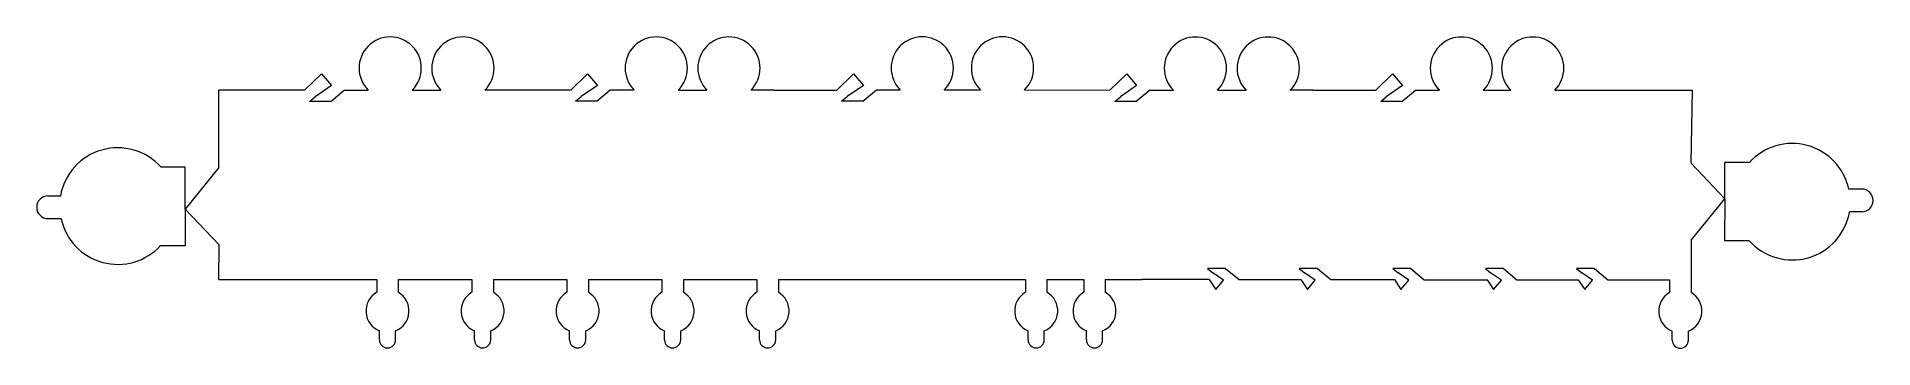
# Model space of a CAD drawing. Header units: millimetres. Extents: x 9 to 180, y 60 to 89.
import ezdxf

# ---------------------------------------------------------------- set-up
doc = ezdxf.new("R2010")
doc.units = ezdxf.units.MM
doc.layers.add('Layer1', color=130, linetype='Continuous')

msp = doc.modelspace()

# ---------------------------------------------------------------- linework, layer by layer
at = {"color": 1, "lineweight": 5}
for p, q in [((34.1, 83.95), (26.14, 83.94)), ((26.14, 76.77), (26.14, 83.94)), ((36.53, 82.9), (37.78, 83.96)), ((37.78, 83.96), (40, 83.96)), ((44.09, 83.96), (46.76, 83.96)), ((58.81, 83.96), (50.85, 83.96)), ((61.23, 82.92), (62.48, 83.97)), ((62.48, 83.97), (64.71, 83.97)), ((68.79, 83.96), (71.46, 83.96)), ((77.67, 83.96), (75.55, 83.96)), ((77.67, 83.96), (83.51, 83.96)), ((85.93, 82.92), (87.19, 83.97)), ((87.19, 83.97), (89.41, 83.97)), ((93.5, 83.97), (95.26, 83.97)), ((95.26, 83.97), (96.85, 83.97)), ((100.94, 83.97), (108.87, 83.95)), ((111.29, 82.9), (112.55, 83.95)), ((112.55, 83.95), (114.77, 83.95)), ((118.86, 83.95), (121.52, 83.95)), ((127.72, 83.94), (125.59, 83.94)), ((127.72, 83.94), (133.55, 83.95)), ((135.98, 82.9), (137.23, 83.95)), ((137.23, 83.95), (139.46, 83.95)), ((143.54, 83.95), (146.09, 83.95)), ((150.18, 83.95), (151.94, 83.95)), ((151.94, 83.95), (162.94, 83.94)), ((36.53, 82.9), (34.56, 82.9)), ((61.23, 82.92), (59.26, 82.92)), ((85.93, 82.92), (83.96, 82.92)), ((111.29, 82.9), (109.32, 82.9)), ((135.98, 82.9), (134.01, 82.9)), ((23.03, 76.81), (20.78, 76.81)), ((168.25, 77.25), (165.96, 77.25)), ((10.28, 74.14), (11.43, 74.14)), ((178.69, 74.78), (177.48, 74.78)), ((10.28, 72.04), (11.5, 72.04)), ((178.69, 72.68), (177.55, 72.68)), ((162.83, 70.04), (162.83, 66.37)), ((165.94, 70.01), (168.2, 70.01)), ((20.73, 69.56), (23.02, 69.56)), ((119.61, 67.43), (117.94, 67.43)), ((117.94, 67.43), (118.43, 67.02)), ((119.61, 67.43), (120.86, 66.39)), ((128.13, 67.43), (126.45, 67.43)), ((126.45, 67.43), (126.94, 67.02)), ((128.13, 67.43), (129.37, 66.39)), ((136.81, 67.43), (135.13, 67.43)), ((135.13, 67.43), (135.62, 67.02)), ((136.81, 67.43), (138.05, 66.38)), ((145.41, 67.42), (143.73, 67.42)), ((143.73, 67.42), (144.22, 67.01)), ((145.41, 67.42), (146.65, 66.38)), ((153.87, 67.42), (152.19, 67.42)), ((152.19, 67.42), (152.68, 67.01)), ((153.87, 67.42), (155.11, 66.37)), ((26.13, 66.39), (27.19, 66.39)), ((27.19, 66.39), (40.8, 66.39)), ((40.8, 66.39), (40.8, 65.22)), ((42.8, 66.39), (42.8, 65.22)), ((42.8, 66.39), (46.22, 66.39)), ((46.22, 66.39), (49.63, 66.39)), ((49.63, 66.39), (49.63, 65.22)), ((51.63, 66.39), (51.63, 65.22)), ((51.63, 66.39), (55.04, 66.39)), ((55.04, 66.39), (58.45, 66.39)), ((58.45, 66.39), (58.45, 65.22)), ((60.45, 66.39), (60.45, 65.22)), ((60.45, 66.39), (63.86, 66.39)), ((63.86, 66.39), (67.27, 66.39)), ((67.27, 66.39), (67.27, 65.22)), ((69.27, 66.39), (69.27, 65.22)), ((69.27, 66.39), (72.68, 66.39)), ((72.68, 66.39), (76.09, 66.39)), ((76.09, 66.39), (76.09, 65.22)), ((78.09, 66.39), (78.09, 65.22)), ((78.09, 66.39), (97.62, 66.39)), ((97.62, 66.39), (101.03, 66.39)), ((101.03, 66.39), (101.03, 65.22)), ((103.03, 66.39), (103.03, 65.22)), ((103.03, 66.39), (106.44, 66.39)), ((106.44, 66.39), (106.44, 65.22)), ((108.44, 66.39), (108.44, 65.22)), ((108.44, 66.39), (111.85, 66.39)), ((118.09, 66.39), (111.85, 66.39)), ((118.09, 66.39), (118.7, 65.48)), ((120.86, 66.39), (126.61, 66.39)), ((126.61, 66.39), (127.21, 65.47)), ((129.37, 66.39), (135.29, 66.39)), ((135.29, 66.39), (135.89, 65.47)), ((138.05, 66.38), (143.89, 66.38)), ((143.89, 66.38), (144.49, 65.47)), ((146.65, 66.38), (152.35, 66.37)), ((152.35, 66.37), (152.95, 65.46)), ((155.11, 66.37), (160.83, 66.37)), ((160.83, 66.37), (160.83, 65.19)), ((162.83, 66.37), (162.83, 65.19)), ((41.05, 60.8), (41.05, 61.63)), ((42.55, 60.8), (42.55, 61.63)), ((49.88, 60.8), (49.88, 61.63)), ((51.38, 60.8), (51.38, 61.63)), ((58.7, 60.8), (58.7, 61.63)), ((60.2, 60.8), (60.2, 61.63)), ((67.52, 60.8), (67.52, 61.63)), ((69.02, 60.8), (69.02, 61.63)), ((76.34, 60.8), (76.34, 61.63)), ((77.84, 60.8), (77.84, 61.63)), ((101.28, 60.8), (101.28, 61.63)), ((102.78, 60.8), (102.78, 61.63)), ((106.69, 60.8), (106.69, 61.63)), ((108.19, 60.8), (108.19, 61.63)), ((161.08, 60.78), (161.08, 61.61)), ((162.58, 60.78), (162.58, 61.61))]:
    msp.add_line(p, q, dxfattribs=at)
for points in [[(162.94, 83.94), (162.81, 77.22), (165.96, 73.88), (165.96, 77.25)], [(26.14, 76.77), (26.14, 76.77), (23.02, 72.93), (23.03, 76.81)], [(162.83, 70.04), (162.83, 70.04), (165.96, 73.88), (165.94, 70.01)], [(26.13, 66.39), (26.17, 69.6), (23.02, 72.93), (23.02, 69.56)]]:
    msp.add_lwpolyline(points, dxfattribs=at)
for centre, radius, start, end in [((42.05, 86), 2.89, 315.012, 224.988), ((48.8, 86), 2.89, 315.012, 224.988), ((66.75, 86), 2.89, 315.012, 224.988), ((73.5, 86), 2.89, 315.012, 224.988), ((91.45, 86.01), 2.89, 315.012, 224.988), ((98.9, 86.01), 2.89, 315.012, 224.988), ((116.81, 85.99), 2.89, 315.012, 224.988), ((123.57, 85.99), 2.89, 315.012, 224.988), ((141.5, 85.99), 2.89, 315.012, 224.988), ((148.13, 85.99), 2.89, 315.012, 224.988), ((16.75, 73.21), 5.4, 41.7991, 170.09), ((172.22, 73.63), 5.38, 12.3195, 137.6256), ((10.28, 73.09), 1.05, 90, 270), ((178.69, 73.73), 1.05, 270, 90), ((16.76, 73.18), 5.38, 192.3195, 317.6256), ((172.23, 73.61), 5.4, 221.7991, 350.09), ((41.8, 63.48), 2, 120, 247.9757), ((41.8, 63.48), 2, 292.0243, 60), ((50.63, 63.48), 2, 120, 247.9757), ((50.63, 63.48), 2, 292.0243, 60), ((59.45, 63.48), 2, 120, 247.9757), ((59.45, 63.48), 2, 292.0243, 60), ((68.27, 63.48), 2, 120, 247.9757), ((68.27, 63.48), 2, 292.0243, 60), ((77.09, 63.48), 2, 120, 247.9757), ((77.09, 63.48), 2, 292.0243, 60), ((102.03, 63.48), 2, 120, 247.9757), ((102.03, 63.48), 2, 292.0243, 60), ((107.44, 63.48), 2, 120, 247.9757), ((107.44, 63.48), 2, 292.0243, 60), ((161.83, 63.46), 2, 120, 247.9757), ((161.83, 63.46), 2, 292.0243, 60), ((41.8, 60.8), 0.75, 180, 0), ((50.63, 60.8), 0.75, 180, 0), ((59.45, 60.8), 0.75, 180, 0), ((68.27, 60.8), 0.75, 180, 0), ((77.09, 60.8), 0.75, 180, 0), ((102.03, 60.8), 0.75, 180, 0), ((107.44, 60.8), 0.75, 180, 0), ((161.83, 60.78), 0.75, 180, 0)]:
    msp.add_arc(centre, radius, start, end, dxfattribs=at)
at = {"layer": 'Layer1', "color": 1, "lineweight": 5}
for p, q in [((35.66, 85.47), (34.1, 83.95)), ((35.66, 85.47), (36.59, 84.37)), ((60.37, 85.48), (58.81, 83.96)), ((60.37, 85.48), (61.29, 84.38)), ((85.07, 85.48), (83.51, 83.96)), ((85.07, 85.48), (85.99, 84.38)), ((110.43, 85.46), (108.87, 83.95)), ((110.43, 85.46), (111.35, 84.37)), ((135.12, 85.46), (133.55, 83.95)), ((135.12, 85.46), (136.04, 84.37)), ((36.59, 84.37), (35.07, 83.33)), ((61.29, 84.38), (59.77, 83.35)), ((85.99, 84.38), (84.48, 83.35)), ((111.35, 84.37), (109.84, 83.33)), ((136.04, 84.37), (134.52, 83.33)), ((34.56, 82.9), (35.07, 83.33)), ((59.26, 82.92), (59.77, 83.35)), ((83.96, 82.92), (84.48, 83.35)), ((109.32, 82.9), (109.84, 83.33)), ((134.01, 82.9), (134.52, 83.33)), ((119.42, 66.34), (118.43, 67.02)), ((127.94, 66.34), (126.94, 67.02)), ((136.62, 66.34), (135.62, 67.02)), ((145.22, 66.33), (144.22, 67.01)), ((153.68, 66.33), (152.68, 67.01)), ((118.7, 65.48), (119.42, 66.34)), ((127.21, 65.47), (127.94, 66.34)), ((135.89, 65.47), (136.62, 66.34)), ((144.49, 65.47), (145.22, 66.33)), ((152.95, 65.46), (153.68, 66.33))]:
    msp.add_line(p, q, dxfattribs=at)

doc.saveas('drawing.dxf')
